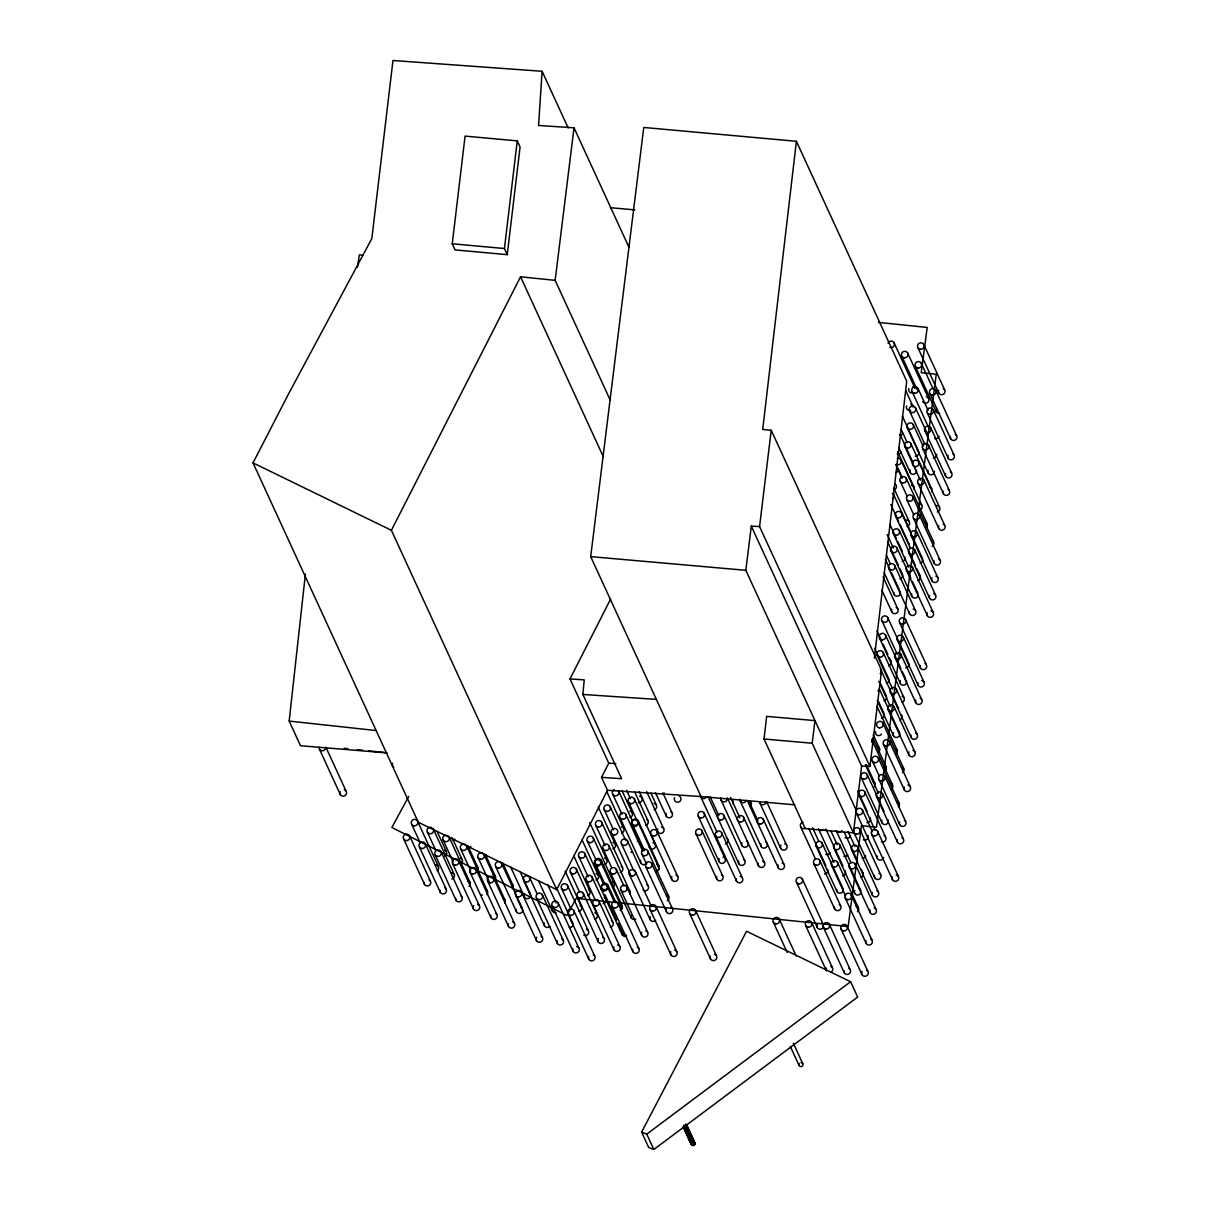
<?xml version="1.0" encoding="UTF-8"?>
<svg xmlns="http://www.w3.org/2000/svg" width="1210" height="1210" viewBox="0 0 1210 1210"><rect width="100%" height="100%" fill="white"/><g stroke="black" fill="none" stroke-linecap="round" stroke-linejoin="round"><path stroke-width="1.5" d="M686.524 1124.483L695.13 1143.193L694.253 1145.401L691.167 1144.297L684.194 1127.75M610.657 598.98L570.001 678.916L608.751 763.177L601.536 777.365L607.481 790.266L556.691 889.683L418.327 822.271L253.026 462.886L288.222 394.536L371.833 238.552L392.963 60.5L542.11 71.284L538.571 125.477L574.009 127.791L628.958 247.233M601.536 777.365L621.622 778.711L582.857 694.449L584.233 679.869L570.001 678.916M385.914 752.832L300.503 745.723L289.175 721.084L305.404 574.084M794.743 804.816L701.044 796.558L590.692 556.63L643.765 127.458L796.392 141.298L762.708 429.474L771.224 430.261L881.576 670.189L869.929 766.474L861.641 766.036L751.289 526.108L759.577 526.547L869.929 766.474M764.024 738.992L766.641 716.365L814.965 720.615L812.182 743.242L853.398 832.858L805.24 828.608L764.024 738.992L812.182 743.242M874.376 658.179L906.744 381.241L796.392 141.298M357.419 267.319L359.34 254.887L362.94 255.204M452.253 243.785L465.079 136.11L517.26 140.874L520.073 147L507.247 254.66L455.066 249.91L452.253 243.785L504.434 248.534L507.247 254.66M504.434 248.534L517.26 140.874M759.577 526.547L771.224 430.261M610.082 399.784L555.148 280.342L574.009 127.791M856.196 810.231L745.829 570.303L751.289 526.108M853.398 832.858L861.641 766.036M555.148 280.342L520.557 276.803L391.405 530.313L556.691 889.683M641.618 1132.136L746.54 931.261L850.6 981.718L857.663 997.07L653.823 1149.5L648.681 1147.488L641.618 1132.136L646.76 1134.148L653.823 1149.5M408.693 796.422L391.858 827.489L566.885 915.471L576.141 898.395L848.149 926.558L861.459 825.659L876.479 827.216L936.253 374.253L921.218 372.695L927.193 327.441L878.384 322.389M646.76 1134.148L850.6 981.718M582.857 694.449L656.349 699.395M608.751 763.177L615.875 763.646M607.481 790.266L701.044 796.558M590.692 556.63L745.829 570.303M610.354 207.681L634.827 209.89M344.23 748.309L347.951 748.688M357.268 749.655L362.864 750.23M368.445 750.82L387.079 752.741M289.175 721.084L376.204 730.553M391.405 530.313L253.026 462.886M693.269 1141.741L695.13 1143.193M923.774 344.472L944.647 389.847M917.891 347.663L938.763 393.038M935.708 390.24L956.581 435.615M921.294 363.227L932.895 388.44M929.824 393.431L950.697 438.806M915.41 366.418L936.283 411.808M907.666 352.987L928.539 398.377M933.152 409.6L954.024 454.975M917.966 388.395L928.025 410.25M901.783 356.179L917.241 389.802M927.268 412.776L948.141 458.166M894.039 342.748L914.911 388.138M930.762 427.735L951.635 473.125M912.098 391.586L929.098 428.567M915.425 407.755L927.783 434.647M924.879 430.926L945.751 476.317M905.655 390.422L912.612 405.562M928.463 445.159L949.336 490.549M909.542 410.946L925 444.569M913.202 424.559L923.245 446.414M922.58 448.35L943.452 493.74M902.327 415.998L918.556 451.3M907.318 427.75L928.191 473.125M910.722 443.329L931.594 488.704M918.662 461.812L939.535 507.187M901.087 429.278L907.273 442.724M923.865 480.007L944.738 525.382M899.938 434.148L913.066 462.734M904.838 446.52L920.311 480.128M917.982 483.198L938.854 528.573M898.682 447.428L910.283 472.641M897.639 451.572L913.868 486.874M900.936 459.966L921.808 505.356M906.124 478.177L926.996 523.552M912.703 496.508L933.576 541.898M897.941 468.209L901.798 476.619M919.267 514.855L940.14 560.23M895.823 464.837L902.01 478.283M900.24 481.353L907.213 496.493M906.819 499.7L913.777 514.825M913.384 518.046L934.256 563.421M916.968 532.279L937.841 577.654M893.812 488.099L909.27 521.722M893.6 494.527L911.372 533.186M901.526 513.01L922.398 558.4M911.085 535.455L931.957 580.845M914.669 549.688L935.542 595.078M890.802 504.449L898.531 521.253M900.089 524.611L907.818 541.43M895.657 516.201L910.343 548.145M899.227 530.434L915.471 565.736M917.014 569.093L920.099 575.824M908.786 552.879L929.658 598.269M912.37 567.112L933.243 612.502M889.985 524.626L896.171 538.072M897.714 541.43L902.357 551.518M893.358 533.625L908.816 567.248M896.928 547.858L910.843 578.108M912.4 581.481L917.8 593.233A3.343 3.237 -24.7 0 0 916.469 591.947M906.487 570.303L927.359 615.693M887.202 534.533L893.373 547.979M887.686 542.05L898.501 565.584M900.058 568.942L902.373 573.979M891.059 551.049L911.932 596.424M894.629 565.282L915.501 610.657M886.446 555.314L890.303 563.724M885.387 559.474L890.031 569.547M891.573 572.92L899.302 589.724M888.76 568.473L909.633 613.848M884.147 572.738L894.19 594.594M905.473 619.384L926.346 664.759M883.088 576.883L897.775 608.827M899.59 622.575L920.462 667.95M881.848 590.162L891.891 612.018M903.174 636.808L924.047 682.183M887.732 617.539L907.833 661.25M897.291 639.999L918.163 685.374M900.875 654.217L921.748 699.607M881.863 620.73L897.321 654.353M885.433 634.963L900.905 668.586M902.448 671.943L905.534 678.674M894.992 657.408L915.864 702.798M876.963 630.833L881.606 640.922M883.149 644.28L887.792 654.368M889.335 657.726L890.878 661.083M879.564 638.154L900.437 683.544M883.134 652.387L904.021 697.777M896.277 689.065L917.15 734.455M874.664 648.258L888.579 678.508M877.265 655.578L892.723 689.201M880.835 669.811L892.435 695.024M893.978 698.382L898.622 708.47M890.394 692.256L911.266 737.646M893.978 706.489L914.851 751.879M880.865 684.164L886.28 695.932A3.343 3.237 -24.7 0 0 884.949 694.631M878.823 681.411L890.424 706.61M879.322 688.913L890.136 712.448M891.679 715.806L899.423 732.61M888.095 709.68L908.967 755.055M878.566 701.588L883.981 713.356M877.295 700.514L893.54 735.801M877.023 706.337L897.124 750.034M882.816 722.99L903.688 768.38M889.38 741.337L910.253 786.712M883.497 744.528L904.369 789.903M873.197 734.757L879.383 748.203M872.803 737.964L885.947 766.535M871.654 739.491L892.526 784.882M878.218 757.838L899.091 803.213M884.782 776.17L905.655 821.56M872.334 761.029L879.292 776.154M878.899 779.361L899.771 824.751M882.483 793.594L903.356 838.984M866.284 764.554L874.785 783.036M865.301 764.735L878.445 793.321M867.056 774.339L884.056 811.32M876.6 796.785L897.472 842.175M542.11 71.284L568.155 127.912M861.172 777.531L882.045 822.906M864.757 791.764L885.629 837.139M877.537 831.104L898.41 876.494M857.814 790.992L867.101 811.169M858.873 794.955L875.102 830.257M862.352 809.913L872.41 831.754M871.654 834.295L892.526 879.67M856.468 813.105L877.356 858.48M859.796 829.273L880.683 874.648M853.927 832.465L874.8 877.84M857.497 846.682L878.384 892.072M848.013 831.436L854.971 846.561M844.383 832.48L857.527 861.051M861.399 869.446L862.942 872.818M851.628 849.874L872.501 895.264M855.198 864.106L876.085 909.497M850.872 862.564L836.186 830.62A3.343 3.237 -24.7 0 0 842.039 830.529M839.77 844.852L860.643 890.242M849.329 867.298L870.202 912.688M831.058 831.285L837.244 844.731M825.885 828.956L834.386 847.439M835.928 850.811L842.886 865.936M833.887 848.044L854.759 893.419M837.471 862.276L858.344 907.651M851.144 894.84L872.017 940.231M818.459 828.789L833.917 862.397M822.044 843.022L832.087 864.863M833.629 868.235L842.916 888.397M831.588 865.468L845.503 895.718M845.276 898.032L866.148 943.407M812.56 827.761L818.747 841.207M808.93 828.805L825.931 865.785M816.16 846.213L837.033 891.588M819.745 860.431L840.617 905.821M847.03 926.058L867.903 971.433M800.717 826.944L815.419 858.888M813.861 863.622L834.734 909.012M841.147 929.25L862.019 974.625M829.304 924.213L850.176 969.603M802.306 878.989L823.193 924.379M766.58 801.595L786.682 845.291M823.42 927.404L844.293 972.795M520.557 276.803L603.321 456.76M759.925 803.107L780.813 848.482M796.437 882.181L817.31 927.571M811.562 922.383L832.435 967.758M763.253 819.276L784.125 864.651M748.688 800.687L757.959 820.864M805.678 925.574L826.566 970.949A3.343 3.237 -24.7 0 1 826.43 968.151M747.659 801.232L778.257 867.842M740.233 801.065L761.105 846.44M743.56 817.234L764.433 862.609M730.538 797.451L739.809 817.612M727.785 798.721L758.549 865.8M779.21 919.025L796.21 956.006M721.13 800.218L742.002 845.609M773.326 922.217L787.241 952.482M723.852 815.192L744.725 860.567M710.225 796.951L718.74 815.434M708.258 797.148L738.841 863.759M721.553 832.616L742.426 877.991M700.832 796.982L717.061 832.283M715.67 835.808L736.542 881.183M704.144 813.15L725.032 858.525M698.276 816.342L719.148 861.717M701.845 830.574L722.733 875.949M793.321 1043.126L802.699 1063.529M695.977 833.766L716.849 879.141M790.311 1046.468L798.933 1065.178M662.853 792.807L672.125 812.969M655.427 792.626L666.256 816.16M650.965 793.291L656.38 805.058M646.669 791.627L663.67 828.593M695.568 910.374L716.441 955.749M639.243 791.446L657.786 831.784M656.909 831.179L677.781 876.554M634.781 792.111L647.925 820.683M689.685 913.565L710.557 958.94M651.025 834.371L671.898 879.746M634.342 798.842L655.215 844.232M626.568 790.251L630.44 798.66M638.124 820.622L658.996 866.012M637.655 821.499L658.527 866.874M628.459 802.033L636.959 820.516M622.121 790.916L632.164 812.757M647.789 850.887L668.661 896.262M618.582 790.932L632.497 821.182M651.585 863.38L672.457 908.77M632.24 823.813L644.612 850.706M631.771 824.691L643.372 849.904M625.872 814.466L642.888 851.447M641.905 854.078L646.548 864.167M614.362 789.54A3.343 3.237 -24.7 0 0 612.653 794.032L621.985 814.285M645.701 866.572L666.574 911.962M619.989 817.658L640.861 863.048M606.694 791.416L623.71 828.396M627.309 840.602L648.197 885.977M610.127 806.556L625.585 840.163M655.911 906.26L676.783 951.65M635.22 871.23L651.449 906.532M621.441 843.793L633.798 870.686M604.244 809.747L613.515 829.909M650.042 909.451L670.915 954.841M611.534 833.282L630.864 875.314M598.239 807.04L615.24 844.02M629.336 874.422L650.209 919.812M601.657 822.18L622.53 867.555M608.948 845.729L629.835 891.104M626.765 886.854L647.637 932.245M616.253 869.264L623.982 886.083M595.789 825.371L605.061 845.533M603.079 848.921L611.579 867.404M620.881 890.046L641.754 935.436M589.769 822.664L606.785 859.644M610.369 872.455L631.242 917.846M593.202 837.804L614.075 883.194M601.143 860.144L622.016 905.534M600.493 861.354L621.365 906.729M617.947 903.144L638.819 948.519M607.783 884.888L615.512 901.707M587.319 840.995L595.819 859.478M607.133 886.098L614.09 901.223M596.046 865.014L604.546 883.497M594.609 864.545L603.896 884.707M582.086 839.967L598.33 875.269M612.063 906.335L632.936 951.71M605 894.81L616.586 920.023M618.144 923.381L622.772 933.47M584.748 853.428L622.121 934.68M592.038 876.978L612.91 922.353M578.864 856.62L588.136 876.796M598.965 901.178L619.838 946.553M586.154 880.169L595.426 900.331M573.631 855.606L589.86 890.893M593.097 904.369L613.969 949.744M576.278 869.052L597.15 914.442M583.22 893.252L604.092 938.642M570.394 872.244L579.681 892.42M686.63 1125.149L694.449 1142.164M685.662 1124.014L695.054 1144.433M684.86 1124.997L694.253 1145.401M683.635 1125.33L693.027 1145.749M577.336 896.444L598.209 941.834M683.242 1126.616L691.848 1145.325M683.347 1127.281L691.167 1144.297M565.161 871.23L581.405 906.517M567.46 885.342L588.347 930.717M573.812 910.616L594.685 956.006M561.591 888.533L570.863 908.695M556.358 887.505L572.587 922.807M567.944 913.807L588.816 959.197M558.067 902.705L578.94 948.08M547.555 884.389L556.055 902.887M552.183 905.897L573.056 951.272M538.586 880.865L552.501 911.115M542.307 894.78L563.194 940.17M529.511 877.295L537.24 894.114M536.438 897.971L557.311 943.361M520.315 872.002L530.373 893.842M523.627 880.487L544.5 925.877M510.575 866.784L524.49 897.034M521.525 892.057L542.398 937.447M502.815 863.199L512.874 885.054M501.5 863.229L516.201 895.158M517.744 898.516L522.387 908.604M515.642 895.249L536.514 940.639M495.631 866.421L516.504 911.796M485.316 854.396L495.359 876.252M484 854.426L504.873 899.816M493.559 877.9L514.432 923.291M478.116 857.618L489.717 882.831M487.675 881.092L508.548 926.482M467.816 845.609L477.859 867.449M466.5 845.624L487.373 891.014M476.014 869.188L496.886 914.563M460.617 848.815L470.675 870.671M470.13 872.38L491.003 917.755M452.056 837.683L462.114 859.539M469.873 882.211L449.001 836.836A3.343 3.237 -24.7 0 1 447.125 841.495A3.343 3.237 -24.7 0 1 442.784 839.059A3.343 3.237 -24.7 0 1 446.021 835.172M458.514 860.386L479.387 905.776M443.117 840.027L453.175 861.868M452.631 863.577L473.503 908.967M437.082 831.452L446.354 851.613M433.24 828.91L454.113 874.301M441.015 851.583L461.887 896.973M427.372 832.102L435.872 850.6M435.131 854.774L456.004 900.164M417.495 821L438.368 866.375M425.255 843.672L446.127 889.047M411.612 824.191L420.112 842.674M419.371 846.864L440.243 892.239M409.509 835.747L430.382 881.137M403.626 838.938L424.498 884.328M326.08 747.629L346.181 791.34M319.425 749.141L340.312 794.531M393.795 767.185A3.343 3.237 -24.7 0 1 392.615 763.268M344.23 789.797A3.343 3.237 -24.7 0 1 346.393 793.926A3.343 3.237 -24.7 0 1 342.052 795.998A3.343 3.237 -24.7 0 1 340.176 791.733M325.687 747.114A3.343 3.237 -24.7 0 1 322.404 750.805A3.343 3.237 -24.7 0 1 319.062 747.326M429.051 879.836A3.343 3.237 -24.7 0 1 430.548 883.829A3.343 3.237 -24.7 0 1 426.676 885.917A3.343 3.237 -24.7 0 1 424.12 882.514M436.069 864.757A3.343 3.237 -24.7 0 1 437.249 870.655M444.72 850.191A3.343 3.237 -24.7 0 1 444.705 856.196M454.733 839.165A3.343 3.237 -24.7 0 1 453.281 840.345M444.796 887.762A3.343 3.237 -24.7 0 1 446.248 891.846A3.343 3.237 -24.7 0 1 442.21 893.782A3.343 3.237 -24.7 0 1 439.926 890.091M451.829 872.682A3.343 3.237 -24.7 0 1 451.874 879.065M432.711 828.2A3.343 3.237 -24.7 0 1 431.637 833.463A3.343 3.237 -24.7 0 1 426.979 830.771A3.343 3.237 -24.7 0 1 431.289 827.368M460.465 858.102A3.343 3.237 -24.7 0 1 460.465 864.106M470.811 846.486A3.343 3.237 -24.7 0 1 467.786 848.543M460.556 895.672A3.343 3.237 -24.7 0 1 462.054 899.665A3.343 3.237 -24.7 0 1 458.182 901.753A3.343 3.237 -24.7 0 1 455.625 898.349M467.574 880.593A3.343 3.237 -24.7 0 1 468.996 886.31M447.67 835.535A3.343 3.237 -24.7 0 1 448.214 835.898M476.226 866.027A3.343 3.237 -24.7 0 1 477.451 871.109M486.238 855.001A3.343 3.237 -24.7 0 1 485.815 855.5M477.421 904.233A3.343 3.237 -24.7 0 1 479.508 908.559A3.343 3.237 -24.7 0 1 474.834 910.253A3.343 3.237 -24.7 0 1 473.715 905.579M485.739 889.577A3.343 3.237 -24.7 0 1 486.964 894.659M482.276 895.143A3.343 3.237 -24.7 0 1 481.822 894.689M466.168 845.14A3.343 3.237 -24.7 0 1 464.474 850.343A3.343 3.237 -24.7 0 1 460.254 846.94A3.343 3.237 -24.7 0 1 465.169 844.338M493.075 874.633A3.343 3.237 -24.7 0 1 494.497 880.351M495.555 913.278A3.343 3.237 -24.7 0 1 496.962 917.467A3.343 3.237 -24.7 0 1 492.757 919.237A3.343 3.237 -24.7 0 1 490.761 915.274M502.921 898.274A3.343 3.237 -24.7 0 1 504.676 903.204M511.225 883.618A3.343 3.237 -24.7 0 1 512.465 888.7M512.465 921.748A3.343 3.237 -24.7 0 1 514.643 925.877A3.343 3.237 -24.7 0 1 510.302 927.949A3.343 3.237 -24.7 0 1 508.427 923.684M522.69 909.451A3.343 3.237 -24.7 0 1 519.287 913.459A3.343 3.237 -24.7 0 1 516.262 909.315M521.041 907.318A3.343 3.237 -24.7 0 1 522.055 908.12M529.042 892.557A3.343 3.237 -24.7 0 1 530.343 896.958A3.343 3.237 -24.7 0 1 525.821 898.334A3.343 3.237 -24.7 0 1 524.52 893.933M541.067 936.147A3.343 3.237 -24.7 0 1 542.307 940.639A3.343 3.237 -24.7 0 1 537.648 941.819A3.343 3.237 -24.7 0 1 536.726 937.251M549.975 926.331A3.343 3.237 -24.7 0 1 544.379 923.079M556.131 912.688A3.343 3.237 -24.7 0 1 552.365 908.317M561.848 938.869A3.343 3.237 -24.7 0 1 563.21 943.165A3.343 3.237 -24.7 0 1 558.839 944.753A3.343 3.237 -24.7 0 1 557.19 940.563M571.256 921.506A3.343 3.237 -24.7 0 1 569.35 927.647M580.074 905.231A3.343 3.237 -24.7 0 1 578.834 911.357M588.529 889.607A3.343 3.237 -24.7 0 1 587.606 895.657M596.031 873.65A3.343 3.237 -24.7 0 1 596.076 880.033M604.486 858.026A3.343 3.237 -24.7 0 1 604.531 864.409M612.941 842.402A3.343 3.237 -24.7 0 1 612.986 848.785M621.411 826.778A3.343 3.237 -24.7 0 1 621.456 833.161M629.865 811.139A3.343 3.237 -24.7 0 1 629.911 817.536M639.545 796.135A3.343 3.237 -24.7 0 1 642.162 799.901A3.343 3.237 -24.7 0 1 638.26 802.563M664.426 793.079A3.343 3.237 -24.7 0 1 662.596 794.199M679.264 796.044A3.343 3.237 -24.7 0 1 680.625 800.354A3.343 3.237 -24.7 0 1 676.254 801.928A3.343 3.237 -24.7 0 1 674.59 797.738M670.794 811.683A3.343 3.237 -24.7 0 1 672.155 815.979A3.343 3.237 -24.7 0 1 667.784 817.552A3.343 3.237 -24.7 0 1 666.135 813.362M654.081 803.44A3.343 3.237 -24.7 0 1 654.126 809.823M646.594 819.382A3.343 3.237 -24.7 0 1 645.671 825.447M661.371 826.974A3.343 3.237 -24.7 0 1 663.942 830.967A3.343 3.237 -24.7 0 1 659.647 833.297A3.343 3.237 -24.7 0 1 657.665 828.986M652.916 842.614A3.343 3.237 -24.7 0 1 655.336 847.015A3.343 3.237 -24.7 0 1 650.375 848.543M649.483 847.666A3.343 3.237 -24.7 0 1 649.195 847.151M639.424 839.407A3.343 3.237 -24.7 0 1 637.201 841.071M618.431 790.674A3.343 3.237 -24.7 0 1 617.297 795.318A3.343 3.237 -24.7 0 1 612.653 794.032M631 851.931A3.343 3.237 -24.7 0 1 631.227 852.475M646.715 862.957A3.343 3.237 -24.7 0 1 642.359 864.409A3.343 3.237 -24.7 0 1 640.74 860.25M657.756 865.952A3.343 3.237 -24.7 0 1 656.274 871.654M621.199 866.269A3.343 3.237 -24.7 0 1 620.291 872.334M646.851 884.676A3.343 3.237 -24.7 0 1 647.985 889.365A3.343 3.237 -24.7 0 1 643.085 890.106M627.536 889.486A3.343 3.237 -24.7 0 1 629.805 894.205M612.744 881.893A3.343 3.237 -24.7 0 1 612.956 887.474M604.289 897.517A3.343 3.237 -24.7 0 1 603.034 903.643M620.064 903.976A3.343 3.237 -24.7 0 1 620.08 910.207M635.734 919.086A3.343 3.237 -24.7 0 1 631 915.365M655.684 920.266A3.343 3.237 -24.7 0 1 650.239 916.711M645.671 930.702A3.343 3.237 -24.7 0 1 647.804 934.937A3.343 3.237 -24.7 0 1 643.296 936.827A3.343 3.237 -24.7 0 1 641.784 932.335M637.186 947.082A3.343 3.237 -24.7 0 1 638.986 951.211A3.343 3.237 -24.7 0 1 634.796 953.223A3.343 3.237 -24.7 0 1 632.694 949.23M626.084 935.103A3.343 3.237 -24.7 0 1 622.409 932.305M617.554 944.934A3.343 3.237 -24.7 0 1 620.125 948.927A3.343 3.237 -24.7 0 1 615.814 951.257A3.343 3.237 -24.7 0 1 613.848 946.946M602.761 937.342A3.343 3.237 -24.7 0 1 604.017 941.834A3.343 3.237 -24.7 0 1 599.343 943.014A3.343 3.237 -24.7 0 1 598.421 938.446M593.354 954.705A3.343 3.237 -24.7 0 1 594.715 959.001A3.343 3.237 -24.7 0 1 590.344 960.589A3.343 3.237 -24.7 0 1 588.695 956.399M611.579 921.067A3.343 3.237 -24.7 0 1 610.339 927.193M620.594 905.791A3.343 3.237 -24.7 0 1 620.73 910.616M594.851 912.824A3.343 3.237 -24.7 0 1 594.579 919.267M586.381 929.174A3.343 3.237 -24.7 0 1 588.468 933.515A3.343 3.237 -24.7 0 1 583.795 935.209M576.641 946.462A3.343 3.237 -24.7 0 1 579.212 950.455A3.343 3.237 -24.7 0 1 574.916 952.784A3.343 3.237 -24.7 0 1 572.935 948.474M674.499 950.031A3.343 3.237 -24.7 0 1 677.025 954.13A3.343 3.237 -24.7 0 1 672.548 956.278A3.343 3.237 -24.7 0 1 670.93 951.741M910.646 404.019A3.343 3.237 -24.7 0 1 913.005 407.044M910.676 410.235A3.343 3.237 -24.7 0 1 906.608 405.955M913.263 392.705A3.343 3.237 -24.7 0 1 908.907 388.531M912.945 386.595A3.343 3.237 -24.7 0 1 914.76 387.881M888.034 343.141A3.343 3.237 -24.7 0 1 892.405 341.311A3.343 3.237 -24.7 0 1 894.16 345.546A3.343 3.237 -24.7 0 1 889.804 347.376M926.24 396.759A3.343 3.237 -24.7 0 1 928.267 401.856A3.343 3.237 -24.7 0 1 922.655 401.569M903.174 433.498A3.343 3.237 -24.7 0 1 899.801 434.919M901.072 451.95A3.343 3.237 -24.7 0 1 897.245 454.279M917.225 450.014A3.343 3.237 -24.7 0 1 915.32 456.155M939.081 436.265A3.343 3.237 -24.7 0 1 934.604 438.413M936.661 454.295A3.343 3.237 -24.7 0 1 933.379 458M934.468 471.431A3.343 3.237 -24.7 0 1 930.49 474.743A3.343 3.237 -24.7 0 1 928.07 470.342M916.394 469.994A3.343 3.237 -24.7 0 1 913.066 474.305A3.343 3.237 -24.7 0 1 910.162 469.843M898.667 470.085A3.343 3.237 -24.7 0 1 895.854 472.445M894.81 483.743A3.343 3.237 -24.7 0 1 893.555 489.868M911.569 485.255A3.343 3.237 -24.7 0 1 914.11 489.354M929.961 487.267A3.343 3.237 -24.7 0 1 931.579 491.805M948.005 489.248A3.343 3.237 -24.7 0 1 949.411 493.438A3.343 3.237 -24.7 0 1 945.191 495.208A3.343 3.237 -24.7 0 1 943.21 491.26M939.595 413.442A3.343 3.237 -24.7 0 1 935.965 409.661M943.316 388.561A3.343 3.237 -24.7 0 1 944.677 392.857A3.343 3.237 -24.7 0 1 940.291 394.43A3.343 3.237 -24.7 0 1 938.642 390.24M950.304 471.824A3.343 3.237 -24.7 0 1 951.65 476.12A3.343 3.237 -24.7 0 1 947.279 477.708A3.343 3.237 -24.7 0 1 945.63 473.518M952.693 453.674A3.343 3.237 -24.7 0 1 954.055 457.985A3.343 3.237 -24.7 0 1 949.684 459.558A3.343 3.237 -24.7 0 1 948.02 455.368M955.25 434.33A3.343 3.237 -24.7 0 1 956.656 438.519A3.343 3.237 -24.7 0 1 952.452 440.289A3.343 3.237 -24.7 0 1 950.455 436.326M938.204 505.901A3.343 3.237 -24.7 0 1 937.281 511.951M936.555 505.523A3.343 3.237 -24.7 0 1 937.236 505.568M920.16 503.92A3.343 3.237 -24.7 0 1 920.144 509.924M897.306 458.393A3.343 3.237 -24.7 0 1 901.253 462.129A3.343 3.237 -24.7 0 1 896.096 464.292M907.939 520.421A3.343 3.237 -24.7 0 1 907.016 526.486M906.29 520.058A3.343 3.237 -24.7 0 1 906.971 520.103M925.045 522.009A3.343 3.237 -24.7 0 1 926.376 527.439M943.089 523.96A3.343 3.237 -24.7 0 1 944.859 528.18A3.343 3.237 -24.7 0 1 940.488 530.01A3.343 3.237 -24.7 0 1 938.733 525.775M909.36 544.046A3.343 3.237 -24.7 0 1 908.347 542.564M892.269 493.241A3.343 3.237 -24.7 0 1 892.466 498.822M932.245 540.598A3.343 3.237 -24.7 0 1 932.184 546.33M938.491 558.793A3.343 3.237 -24.7 0 1 940.306 562.922A3.343 3.237 -24.7 0 1 936.116 564.934A3.343 3.237 -24.7 0 1 934.014 560.941M922.247 558.143A3.343 3.237 -24.7 0 1 920.16 563.164M904.914 557.099A3.343 3.237 -24.7 0 1 902.1 561.38M902.509 574.251A3.343 3.237 -24.7 0 1 899.801 578.803M918.768 574.523A3.343 3.237 -24.7 0 1 917.861 580.588M935.875 576.111A3.343 3.237 -24.7 0 1 938.007 580.346A3.343 3.237 -24.7 0 1 933.5 582.237A3.343 3.237 -24.7 0 1 931.987 577.745M933.576 593.535A3.343 3.237 -24.7 0 1 935.738 597.664A3.343 3.237 -24.7 0 1 931.397 599.736A3.343 3.237 -24.7 0 1 929.537 595.471M918.193 594.73A3.343 3.237 -24.7 0 1 914.382 598.073A3.343 3.237 -24.7 0 1 911.69 593.959M899.922 591.161A3.343 3.237 -24.7 0 1 897.775 596.182A3.343 3.237 -24.7 0 1 893.872 592.446M896.141 607.39A3.343 3.237 -24.7 0 1 897.896 611.625A3.343 3.237 -24.7 0 1 893.54 613.455A3.343 3.237 -24.7 0 1 891.77 609.22M913.217 609.038A3.343 3.237 -24.7 0 1 915.834 612.805A3.343 3.237 -24.7 0 1 911.932 615.466A3.343 3.237 -24.7 0 1 909.3 611.7M930.944 610.884A3.343 3.237 -24.7 0 1 933.515 614.861A3.343 3.237 -24.7 0 1 929.22 617.206A3.343 3.237 -24.7 0 1 927.238 612.895M925.015 663.473A3.343 3.237 -24.7 0 1 926.421 667.663A3.343 3.237 -24.7 0 1 922.217 669.433A3.343 3.237 -24.7 0 1 920.22 665.47M908.286 662.43A3.343 3.237 -24.7 0 1 905.7 667.784M890.726 660.841A3.343 3.237 -24.7 0 1 888.624 665.863M888.427 678.265A3.343 3.237 -24.7 0 1 886.325 683.287M906.441 680.61A3.343 3.237 -24.7 0 1 903.371 685.208A3.343 3.237 -24.7 0 1 900.316 680.746M904.974 679.052A3.343 3.237 -24.7 0 1 905.534 679.415M921.748 680.564A3.343 3.237 -24.7 0 1 924.349 684.452A3.343 3.237 -24.7 0 1 920.235 686.947A3.343 3.237 -24.7 0 1 917.921 682.894M920.114 698.17A3.343 3.237 -24.7 0 1 921.869 702.405A3.343 3.237 -24.7 0 1 917.513 704.235A3.343 3.237 -24.7 0 1 915.743 700M902.055 696.234A3.343 3.237 -24.7 0 1 902.07 702.45M886.673 697.414A3.343 3.237 -24.7 0 1 884.026 700.696M901.571 714.944A3.343 3.237 -24.7 0 1 902.025 716.033M902.085 717.016A3.343 3.237 -24.7 0 1 899.771 719.874M880.305 669.085A3.343 3.237 -24.7 0 1 880.215 673.698M884.344 714.52A3.343 3.237 -24.7 0 1 881.409 718.18M881.485 734.167A3.343 3.237 -24.7 0 1 875.556 731.49M899.272 732.368A3.343 3.237 -24.7 0 1 898.728 736.557A3.343 3.237 -24.7 0 1 894.417 736.814A3.343 3.237 -24.7 0 1 893.57 732.7M878.52 690.335A3.343 3.237 -24.7 0 1 877.916 691.122M915.516 733.018A3.343 3.237 -24.7 0 1 917.316 737.147A3.343 3.237 -24.7 0 1 913.126 739.159A3.343 3.237 -24.7 0 1 911.024 735.166M912.884 750.336A3.343 3.237 -24.7 0 1 915.017 754.571A3.343 3.237 -24.7 0 1 910.51 756.462A3.343 3.237 -24.7 0 1 908.997 751.955M895.793 748.733A3.343 3.237 -24.7 0 1 895.99 754.314M877.749 746.767A3.343 3.237 -24.7 0 1 878.747 752.091M902.04 766.943A3.343 3.237 -24.7 0 1 902.554 772.661M883.996 764.992A3.343 3.237 -24.7 0 1 885.085 770.634M873.151 781.615A3.343 3.237 -24.7 0 1 874.149 786.939M890.227 783.263A3.343 3.237 -24.7 0 1 891.135 789.313M871.881 740.036A3.343 3.237 -24.7 0 1 871.775 742.29M907.954 785.093A3.343 3.237 -24.7 0 1 910.525 789.086A3.343 3.237 -24.7 0 1 906.229 791.416A3.343 3.237 -24.7 0 1 904.248 787.105M897.124 801.67A3.343 3.237 -24.7 0 1 898.455 807.115M870.035 817.642A3.343 3.237 -24.7 0 1 866.95 822.74M887.928 819.73A3.343 3.237 -24.7 0 1 885.13 824.57A3.343 3.237 -24.7 0 1 881.924 820.123M904.324 820.259A3.343 3.237 -24.7 0 1 905.685 824.554A3.343 3.237 -24.7 0 1 901.314 826.143A3.343 3.237 -24.7 0 1 899.65 821.953M902.025 837.683A3.343 3.237 -24.7 0 1 903.431 841.888A3.343 3.237 -24.7 0 1 899.227 843.642A3.343 3.237 -24.7 0 1 897.23 839.695M883.981 835.717A3.343 3.237 -24.7 0 1 885.75 839.937A3.343 3.237 -24.7 0 1 881.379 841.767M868.024 835.566A3.343 3.237 -24.7 0 1 868.205 836.155M868.22 837.456A3.343 3.237 -24.7 0 1 863.35 839.8M850.479 835.626A3.343 3.237 -24.7 0 1 845.064 837.592M830.151 852.581A3.343 3.237 -24.7 0 1 825.795 854.411M847.741 854.729A3.343 3.237 -24.7 0 1 843.854 856.347M865.74 855.939A3.343 3.237 -24.7 0 1 862.246 858.298M883.557 857.436A3.343 3.237 -24.7 0 1 879.473 860.068A3.343 3.237 -24.7 0 1 877.114 855.999M896.111 874.875A3.343 3.237 -24.7 0 1 898.682 878.853A3.343 3.237 -24.7 0 1 894.387 881.183A3.343 3.237 -24.7 0 1 892.405 876.887M879.035 873.212A3.343 3.237 -24.7 0 1 880.835 877.341A3.343 3.237 -24.7 0 1 876.645 879.352A3.343 3.237 -24.7 0 1 874.558 875.359M862.791 872.561A3.343 3.237 -24.7 0 1 861.006 877.492M845.064 870.731A3.343 3.237 -24.7 0 1 842.644 875.798M823.707 829.485A3.343 3.237 -24.7 0 1 819.004 829.5M827.61 869.4A3.343 3.237 -24.7 0 1 824.57 873.998M805.225 828.2A3.343 3.237 -24.7 0 1 800.536 826.536A3.343 3.237 -24.7 0 1 802.971 822.18M843.037 888.654A3.343 3.237 -24.7 0 1 840.315 893.222A3.343 3.237 -24.7 0 1 836.7 889.441M859.312 888.942A3.343 3.237 -24.7 0 1 860.885 890.787M860.976 892.39A3.343 3.237 -24.7 0 1 856.559 894.916A3.343 3.237 -24.7 0 1 854.789 890.318M876.736 890.636A3.343 3.237 -24.7 0 1 878.505 894.871A3.343 3.237 -24.7 0 1 874.134 896.701A3.343 3.237 -24.7 0 1 872.38 892.466M874.119 907.954A3.343 3.237 -24.7 0 1 876.282 912.083A3.343 3.237 -24.7 0 1 871.941 914.155A3.343 3.237 -24.7 0 1 870.081 909.89M856.045 906.033A3.343 3.237 -24.7 0 1 857.466 911.765M839.286 904.52A3.343 3.237 -24.7 0 1 840.738 908.619A3.343 3.237 -24.7 0 1 836.7 910.555A3.343 3.237 -24.7 0 1 834.401 906.865M821.862 923.079A3.343 3.237 -24.7 0 1 823.42 924.924M823.556 926.194A3.343 3.237 -24.7 0 1 819.276 929.114A3.343 3.237 -24.7 0 1 817.34 924.455M830.801 966.336A3.343 3.237 -24.7 0 1 830.786 972.341M848.845 968.303A3.343 3.237 -24.7 0 1 850.297 972.401A3.343 3.237 -24.7 0 1 846.259 974.337A3.343 3.237 -24.7 0 1 843.96 970.647M866.572 970.148A3.343 3.237 -24.7 0 1 867.872 974.534A3.343 3.237 -24.7 0 1 863.35 975.925A3.343 3.237 -24.7 0 1 862.049 971.524M870.686 938.93A3.343 3.237 -24.7 0 1 872.047 943.225A3.343 3.237 -24.7 0 1 867.676 944.813A3.343 3.237 -24.7 0 1 866.027 940.624M714.475 954.206A3.343 3.237 -24.7 0 1 716.653 958.335A3.343 3.237 -24.7 0 1 712.312 960.422A3.343 3.237 -24.7 0 1 710.436 956.142M626.629 935.92A3.343 3.237 -24.7 0 1 622 931.881M656.697 864.394A3.343 3.237 -24.7 0 1 656.425 870.837M675.815 875.011A3.343 3.237 -24.7 0 1 677.948 879.247A3.343 3.237 -24.7 0 1 673.441 881.137A3.343 3.237 -24.7 0 1 671.928 876.645M666.362 894.644A3.343 3.237 -24.7 0 1 667.285 900.709M670.824 907.334A3.343 3.237 -24.7 0 1 672.578 911.569A3.343 3.237 -24.7 0 1 668.222 913.384A3.343 3.237 -24.7 0 1 666.453 909.164M721.387 874.664A3.343 3.237 -24.7 0 1 722.748 878.959A3.343 3.237 -24.7 0 1 718.377 880.532A3.343 3.237 -24.7 0 1 716.728 876.342M740.127 876.373A3.343 3.237 -24.7 0 1 742.728 880.26A3.343 3.237 -24.7 0 1 738.614 882.755A3.343 3.237 -24.7 0 1 736.3 878.702M782.174 863.108A3.343 3.237 -24.7 0 1 784.337 867.237A3.343 3.237 -24.7 0 1 779.996 869.324A3.343 3.237 -24.7 0 1 778.136 865.044M784.73 843.748A3.343 3.237 -24.7 0 1 786.818 848.089A3.343 3.237 -24.7 0 1 782.144 849.783A3.343 3.237 -24.7 0 1 781.01 845.094M766.187 801.731A3.343 3.237 -24.7 0 1 762.739 804.771A3.343 3.237 -24.7 0 1 759.547 801.625M765.658 841.963A3.343 3.237 -24.7 0 1 767.064 846.153A3.343 3.237 -24.7 0 1 762.845 847.923A3.343 3.237 -24.7 0 1 760.863 843.96M746.358 800.354A3.343 3.237 -24.7 0 1 739.855 799.25M762.784 861.172A3.343 3.237 -24.7 0 1 764.599 865.301A3.343 3.237 -24.7 0 1 760.409 867.313A3.343 3.237 -24.7 0 1 758.307 863.32M743.394 859.281A3.343 3.237 -24.7 0 1 744.755 863.577A3.343 3.237 -24.7 0 1 740.384 865.15A3.343 3.237 -24.7 0 1 738.72 860.96M723.066 856.982A3.343 3.237 -24.7 0 1 725.198 861.217A3.343 3.237 -24.7 0 1 720.676 863.108A3.343 3.237 -24.7 0 1 719.179 858.616M726.242 837.88A3.343 3.237 -24.7 0 1 725.334 843.945M706.685 796.891A3.343 3.237 -24.7 0 1 700.439 795.499M746.555 841.116A3.343 3.237 -24.7 0 1 747.916 845.412A3.343 3.237 -24.7 0 1 743.545 847A3.343 3.237 -24.7 0 1 741.881 842.81M727.331 797.874A3.343 3.237 -24.7 0 1 724.094 801.882A3.343 3.237 -24.7 0 1 720.812 798.071M731.354 799.16A3.343 3.237 -24.7 0 1 732.655 803.561M749.686 801.065A3.343 3.237 -24.7 0 1 750.155 806.465M801.005 1062.577A2.072 2.012 -24.7 0 1 802.926 1065.012A2.072 2.012 -24.7 0 1 800.067 1066.464A2.072 2.012 -24.7 0 1 799.235 1063.469M406.152 840.587A3.343 3.237 -24.7 0 0 409.63 836.019A3.343 3.237 -24.7 0 0 403.913 835.444A3.343 3.237 -24.7 0 0 406.152 840.587M414.138 825.84A3.343 3.237 -24.7 0 0 417.616 821.257A3.343 3.237 -24.7 0 0 411.899 820.683A3.343 3.237 -24.7 0 0 414.138 825.84M421.897 848.512A3.343 3.237 -24.7 0 0 425.391 843.93A3.343 3.237 -24.7 0 0 419.673 843.355A3.343 3.237 -24.7 0 0 421.897 848.512M437.642 856.423A3.343 3.237 -24.7 0 0 441.136 851.855A3.343 3.237 -24.7 0 0 435.418 851.28A3.343 3.237 -24.7 0 0 437.642 856.423M455.157 865.226A3.343 3.237 -24.7 0 0 458.635 860.643A3.343 3.237 -24.7 0 0 452.918 860.068A3.343 3.237 -24.7 0 0 455.157 865.226M472.656 874.028A3.343 3.237 -24.7 0 0 476.135 869.446A3.343 3.237 -24.7 0 0 470.418 868.871A3.343 3.237 -24.7 0 0 472.656 874.028M480.642 859.266A3.343 3.237 -24.7 0 0 484.136 854.683A3.343 3.237 -24.7 0 0 478.419 854.109A3.343 3.237 -24.7 0 0 480.642 859.266M490.201 882.74A3.343 3.237 -24.7 0 0 493.695 878.158A3.343 3.237 -24.7 0 0 487.978 877.583A3.343 3.237 -24.7 0 0 490.201 882.74M498.142 868.069A3.343 3.237 -24.7 0 0 501.636 863.486A3.343 3.237 -24.7 0 0 495.918 862.911A3.343 3.237 -24.7 0 0 498.142 868.069M518.167 896.897A3.343 3.237 -24.7 0 0 521.646 892.33A3.343 3.237 -24.7 0 0 515.929 891.74A3.343 3.237 -24.7 0 0 518.167 896.897M526.153 882.135A3.343 3.237 -24.7 0 0 529.632 877.568A3.343 3.237 -24.7 0 0 523.915 876.993A3.343 3.237 -24.7 0 0 526.153 882.135M538.949 899.62A3.343 3.237 -24.7 0 0 542.443 895.037A3.343 3.237 -24.7 0 0 536.726 894.462A3.343 3.237 -24.7 0 0 538.949 899.62M630.97 803.682A3.343 3.237 -24.7 0 0 634.463 799.099A3.343 3.237 -24.7 0 0 628.746 798.524A3.343 3.237 -24.7 0 0 630.97 803.682M606.77 811.396A3.343 3.237 -24.7 0 0 610.248 806.813A3.343 3.237 -24.7 0 0 604.531 806.238A3.343 3.237 -24.7 0 0 606.77 811.396M622.515 819.306A3.343 3.237 -24.7 0 0 626.009 814.738A3.343 3.237 -24.7 0 0 620.291 814.148A3.343 3.237 -24.7 0 0 622.515 819.306M634.297 826.339A3.343 3.237 -24.7 0 0 637.791 821.756A3.343 3.237 -24.7 0 0 632.074 821.182A3.343 3.237 -24.7 0 0 634.297 826.339M614.06 834.93A3.343 3.237 -24.7 0 0 617.539 830.362A3.343 3.237 -24.7 0 0 611.821 829.788A3.343 3.237 -24.7 0 0 614.06 834.93M598.3 827.02A3.343 3.237 -24.7 0 0 601.793 822.437A3.343 3.237 -24.7 0 0 596.076 821.862A3.343 3.237 -24.7 0 0 598.3 827.02M623.952 845.442A3.343 3.237 -24.7 0 0 627.445 840.859A3.343 3.237 -24.7 0 0 621.728 840.284A3.343 3.237 -24.7 0 0 623.952 845.442M605.59 850.554A3.343 3.237 -24.7 0 0 609.084 845.987A3.343 3.237 -24.7 0 0 603.366 845.412A3.343 3.237 -24.7 0 0 605.59 850.554M589.845 842.644A3.343 3.237 -24.7 0 0 593.323 838.061A3.343 3.237 -24.7 0 0 587.606 837.486A3.343 3.237 -24.7 0 0 589.845 842.644M581.375 858.268A3.343 3.237 -24.7 0 0 584.869 853.7A3.343 3.237 -24.7 0 0 579.151 853.11A3.343 3.237 -24.7 0 0 581.375 858.268M597.785 864.984A3.343 3.237 -24.7 0 0 601.279 860.401A3.343 3.237 -24.7 0 0 595.562 859.826A3.343 3.237 -24.7 0 0 597.785 864.984M612.88 874.104A3.343 3.237 -24.7 0 0 616.374 869.536A3.343 3.237 -24.7 0 0 610.657 868.946A3.343 3.237 -24.7 0 0 612.88 874.104M631.862 876.07A3.343 3.237 -24.7 0 0 635.356 871.503A3.343 3.237 -24.7 0 0 629.639 870.913A3.343 3.237 -24.7 0 0 631.862 876.07M623.407 891.694A3.343 3.237 -24.7 0 0 626.886 887.127A3.343 3.237 -24.7 0 0 621.169 886.552A3.343 3.237 -24.7 0 0 623.407 891.694M614.589 907.984A3.343 3.237 -24.7 0 0 618.068 903.401A3.343 3.237 -24.7 0 0 612.351 902.826A3.343 3.237 -24.7 0 0 614.589 907.984M604.425 889.728A3.343 3.237 -24.7 0 0 607.919 885.16A3.343 3.237 -24.7 0 0 602.202 884.586A3.343 3.237 -24.7 0 0 604.425 889.728M595.607 906.018A3.343 3.237 -24.7 0 0 599.101 901.435A3.343 3.237 -24.7 0 0 593.384 900.86A3.343 3.237 -24.7 0 0 595.607 906.018M579.862 898.092A3.343 3.237 -24.7 0 0 583.341 893.524A3.343 3.237 -24.7 0 0 577.624 892.935A3.343 3.237 -24.7 0 0 579.862 898.092M570.455 915.456A3.343 3.237 -24.7 0 0 573.948 910.873A3.343 3.237 -24.7 0 0 568.231 910.298A3.343 3.237 -24.7 0 0 570.455 915.456M588.68 881.818A3.343 3.237 -24.7 0 0 592.159 877.235A3.343 3.237 -24.7 0 0 586.442 876.66A3.343 3.237 -24.7 0 0 588.68 881.818M597.135 866.194A3.343 3.237 -24.7 0 0 600.614 861.611A3.343 3.237 -24.7 0 0 594.896 861.036A3.343 3.237 -24.7 0 0 597.135 866.194M572.92 873.892A3.343 3.237 -24.7 0 0 576.414 869.324A3.343 3.237 -24.7 0 0 570.697 868.75A3.343 3.237 -24.7 0 0 572.92 873.892M564.102 890.182A3.343 3.237 -24.7 0 0 567.596 885.599A3.343 3.237 -24.7 0 0 561.879 885.024A3.343 3.237 -24.7 0 0 564.102 890.182M554.709 907.545A3.343 3.237 -24.7 0 0 558.188 902.962A3.343 3.237 -24.7 0 0 552.471 902.388A3.343 3.237 -24.7 0 0 554.709 907.545M652.553 911.1A3.343 3.237 -24.7 0 0 656.047 906.532A3.343 3.237 -24.7 0 0 650.33 905.942A3.343 3.237 -24.7 0 0 652.553 911.1M904.309 357.827A3.343 3.237 -24.7 0 0 907.787 353.26A3.343 3.237 -24.7 0 0 902.07 352.685A3.343 3.237 -24.7 0 0 904.309 357.827M914.609 393.235A3.343 3.237 -24.7 0 0 918.103 388.667A3.343 3.237 -24.7 0 0 912.385 388.077A3.343 3.237 -24.7 0 0 914.609 393.235M912.053 412.595A3.343 3.237 -24.7 0 0 915.547 408.012A3.343 3.237 -24.7 0 0 909.829 407.437A3.343 3.237 -24.7 0 0 912.053 412.595M909.844 429.399A3.343 3.237 -24.7 0 0 913.323 424.816A3.343 3.237 -24.7 0 0 907.606 424.241A3.343 3.237 -24.7 0 0 909.844 429.399M907.364 448.169A3.343 3.237 -24.7 0 0 910.858 443.586A3.343 3.237 -24.7 0 0 905.141 443.011A3.343 3.237 -24.7 0 0 907.364 448.169M925.106 449.999A3.343 3.237 -24.7 0 0 928.584 445.431A3.343 3.237 -24.7 0 0 922.867 444.841A3.343 3.237 -24.7 0 0 925.106 449.999M917.936 368.067A3.343 3.237 -24.7 0 0 921.415 363.499A3.343 3.237 -24.7 0 0 915.698 362.924A3.343 3.237 -24.7 0 0 917.936 368.067M920.417 349.312A3.343 3.237 -24.7 0 0 923.895 344.729A3.343 3.237 -24.7 0 0 918.178 344.154A3.343 3.237 -24.7 0 0 920.417 349.312M927.404 432.575A3.343 3.237 -24.7 0 0 930.883 428.007A3.343 3.237 -24.7 0 0 925.166 427.433A3.343 3.237 -24.7 0 0 927.404 432.575M929.794 414.425A3.343 3.237 -24.7 0 0 933.273 409.857A3.343 3.237 -24.7 0 0 927.556 409.283A3.343 3.237 -24.7 0 0 929.794 414.425M932.35 395.08A3.343 3.237 -24.7 0 0 935.829 390.497A3.343 3.237 -24.7 0 0 930.112 389.923A3.343 3.237 -24.7 0 0 932.35 395.08M915.304 466.652A3.343 3.237 -24.7 0 0 918.783 462.069A3.343 3.237 -24.7 0 0 913.066 461.494A3.343 3.237 -24.7 0 0 915.304 466.652M902.766 483.002A3.343 3.237 -24.7 0 0 906.26 478.434A3.343 3.237 -24.7 0 0 900.542 477.859A3.343 3.237 -24.7 0 0 902.766 483.002M920.508 484.847A3.343 3.237 -24.7 0 0 923.986 480.264A3.343 3.237 -24.7 0 0 918.269 479.689A3.343 3.237 -24.7 0 0 920.508 484.847M909.33 501.348A3.343 3.237 -24.7 0 0 912.824 496.765A3.343 3.237 -24.7 0 0 907.107 496.191A3.343 3.237 -24.7 0 0 909.33 501.348M915.909 519.695A3.343 3.237 -24.7 0 0 919.388 515.112A3.343 3.237 -24.7 0 0 913.671 514.537A3.343 3.237 -24.7 0 0 915.909 519.695M898.168 517.85A3.343 3.237 -24.7 0 0 901.662 513.282A3.343 3.237 -24.7 0 0 895.944 512.692A3.343 3.237 -24.7 0 0 898.168 517.85M895.869 535.274A3.343 3.237 -24.7 0 0 899.363 530.691A3.343 3.237 -24.7 0 0 893.645 530.116A3.343 3.237 -24.7 0 0 895.869 535.274M913.61 537.104A3.343 3.237 -24.7 0 0 917.089 532.536A3.343 3.237 -24.7 0 0 911.372 531.961A3.343 3.237 -24.7 0 0 913.61 537.104M911.311 554.528A3.343 3.237 -24.7 0 0 914.79 549.96A3.343 3.237 -24.7 0 0 909.073 549.385A3.343 3.237 -24.7 0 0 911.311 554.528M893.57 552.698A3.343 3.237 -24.7 0 0 897.064 548.115A3.343 3.237 -24.7 0 0 891.347 547.54A3.343 3.237 -24.7 0 0 893.57 552.698M891.271 570.122A3.343 3.237 -24.7 0 0 894.765 565.539A3.343 3.237 -24.7 0 0 889.047 564.964A3.343 3.237 -24.7 0 0 891.271 570.122M909.012 571.952A3.343 3.237 -24.7 0 0 912.491 567.384A3.343 3.237 -24.7 0 0 906.774 566.794A3.343 3.237 -24.7 0 0 909.012 571.952M902.116 624.224A3.343 3.237 -24.7 0 0 905.594 619.641A3.343 3.237 -24.7 0 0 899.877 619.066A3.343 3.237 -24.7 0 0 902.116 624.224M884.374 622.379A3.343 3.237 -24.7 0 0 887.868 617.811A3.343 3.237 -24.7 0 0 882.15 617.236A3.343 3.237 -24.7 0 0 884.374 622.379M882.075 639.803A3.343 3.237 -24.7 0 0 885.569 635.235A3.343 3.237 -24.7 0 0 879.851 634.645A3.343 3.237 -24.7 0 0 882.075 639.803M899.816 641.648A3.343 3.237 -24.7 0 0 903.295 637.065A3.343 3.237 -24.7 0 0 897.578 636.49A3.343 3.237 -24.7 0 0 899.816 641.648M897.517 659.057A3.343 3.237 -24.7 0 0 900.996 654.489A3.343 3.237 -24.7 0 0 895.279 653.914A3.343 3.237 -24.7 0 0 897.517 659.057M879.776 657.227A3.343 3.237 -24.7 0 0 883.27 652.644A3.343 3.237 -24.7 0 0 877.553 652.069A3.343 3.237 -24.7 0 0 879.776 657.227M892.919 693.905A3.343 3.237 -24.7 0 0 896.398 689.337A3.343 3.237 -24.7 0 0 890.681 688.747A3.343 3.237 -24.7 0 0 892.919 693.905M890.62 711.329A3.343 3.237 -24.7 0 0 894.099 706.746A3.343 3.237 -24.7 0 0 888.382 706.171A3.343 3.237 -24.7 0 0 890.62 711.329M879.458 727.83A3.343 3.237 -24.7 0 0 882.937 723.262A3.343 3.237 -24.7 0 0 877.22 722.673A3.343 3.237 -24.7 0 0 879.458 727.83M886.022 746.177A3.343 3.237 -24.7 0 0 889.501 741.594A3.343 3.237 -24.7 0 0 883.784 741.019A3.343 3.237 -24.7 0 0 886.022 746.177M874.86 762.678A3.343 3.237 -24.7 0 0 878.339 758.095A3.343 3.237 -24.7 0 0 872.622 757.52A3.343 3.237 -24.7 0 0 874.86 762.678M863.683 779.179A3.343 3.237 -24.7 0 0 867.177 774.597A3.343 3.237 -24.7 0 0 861.459 774.022A3.343 3.237 -24.7 0 0 863.683 779.179M881.424 781.01A3.343 3.237 -24.7 0 0 884.903 776.442A3.343 3.237 -24.7 0 0 879.186 775.867A3.343 3.237 -24.7 0 0 881.424 781.01M879.125 798.434A3.343 3.237 -24.7 0 0 882.604 793.866A3.343 3.237 -24.7 0 0 876.887 793.291A3.343 3.237 -24.7 0 0 879.125 798.434M861.399 796.603A3.343 3.237 -24.7 0 0 864.878 792.021A3.343 3.237 -24.7 0 0 859.16 791.446A3.343 3.237 -24.7 0 0 861.399 796.603M858.994 814.753A3.343 3.237 -24.7 0 0 862.488 810.171A3.343 3.237 -24.7 0 0 856.771 809.596A3.343 3.237 -24.7 0 0 858.994 814.753M874.18 835.944A3.343 3.237 -24.7 0 0 877.658 831.361A3.343 3.237 -24.7 0 0 871.941 830.786A3.343 3.237 -24.7 0 0 874.18 835.944M856.438 834.114A3.343 3.237 -24.7 0 0 859.932 829.531A3.343 3.237 -24.7 0 0 854.215 828.956A3.343 3.237 -24.7 0 0 856.438 834.114M818.686 847.862A3.343 3.237 -24.7 0 0 822.165 843.279A3.343 3.237 -24.7 0 0 816.447 842.704A3.343 3.237 -24.7 0 0 818.686 847.862M836.413 849.692A3.343 3.237 -24.7 0 0 839.906 845.109A3.343 3.237 -24.7 0 0 834.174 844.535A3.343 3.237 -24.7 0 0 836.413 849.692M854.139 851.522A3.343 3.237 -24.7 0 0 857.633 846.955A3.343 3.237 -24.7 0 0 851.916 846.38A3.343 3.237 -24.7 0 0 854.139 851.522M851.84 868.946A3.343 3.237 -24.7 0 0 855.334 864.379A3.343 3.237 -24.7 0 0 849.617 863.789A3.343 3.237 -24.7 0 0 851.84 868.946M834.114 867.116A3.343 3.237 -24.7 0 0 837.607 862.533A3.343 3.237 -24.7 0 0 831.875 861.959A3.343 3.237 -24.7 0 0 834.114 867.116M816.387 865.271A3.343 3.237 -24.7 0 0 819.866 860.703A3.343 3.237 -24.7 0 0 814.148 860.128A3.343 3.237 -24.7 0 0 816.387 865.271M798.948 883.829A3.343 3.237 -24.7 0 0 802.442 879.247A3.343 3.237 -24.7 0 0 796.724 878.672A3.343 3.237 -24.7 0 0 798.948 883.829M775.852 923.865A3.343 3.237 -24.7 0 0 779.331 919.297A3.343 3.237 -24.7 0 0 773.614 918.723A3.343 3.237 -24.7 0 0 775.852 923.865M808.204 927.223A3.343 3.237 -24.7 0 0 811.698 922.64A3.343 3.237 -24.7 0 0 805.981 922.065A3.343 3.237 -24.7 0 0 808.204 927.223M825.946 929.053A3.343 3.237 -24.7 0 0 829.425 924.485A3.343 3.237 -24.7 0 0 823.707 923.911A3.343 3.237 -24.7 0 0 825.946 929.053M843.672 930.898A3.343 3.237 -24.7 0 0 847.166 926.316A3.343 3.237 -24.7 0 0 841.449 925.741A3.343 3.237 -24.7 0 0 843.672 930.898M847.786 899.68A3.343 3.237 -24.7 0 0 851.28 895.097A3.343 3.237 -24.7 0 0 845.563 894.523A3.343 3.237 -24.7 0 0 847.786 899.68M692.211 915.214A3.343 3.237 -24.7 0 0 695.689 910.631A3.343 3.237 -24.7 0 0 689.972 910.056A3.343 3.237 -24.7 0 0 692.211 915.214M603.775 890.938A3.343 3.237 -24.7 0 0 607.254 886.37A3.343 3.237 -24.7 0 0 601.536 885.78A3.343 3.237 -24.7 0 0 603.775 890.938M634.766 825.462A3.343 3.237 -24.7 0 0 638.26 820.894A3.343 3.237 -24.7 0 0 632.543 820.319A3.343 3.237 -24.7 0 0 634.766 825.462M653.551 836.019A3.343 3.237 -24.7 0 0 657.045 831.436A3.343 3.237 -24.7 0 0 651.313 830.862A3.343 3.237 -24.7 0 0 653.551 836.019M644.431 855.727A3.343 3.237 -24.7 0 0 647.91 851.144A3.343 3.237 -24.7 0 0 642.192 850.569A3.343 3.237 -24.7 0 0 644.431 855.727M648.227 868.22A3.343 3.237 -24.7 0 0 651.721 863.637A3.343 3.237 -24.7 0 0 646.004 863.063A3.343 3.237 -24.7 0 0 648.227 868.22M698.488 835.414A3.343 3.237 -24.7 0 0 701.981 830.831A3.343 3.237 -24.7 0 0 696.264 830.257A3.343 3.237 -24.7 0 0 698.488 835.414M718.195 837.456A3.343 3.237 -24.7 0 0 721.689 832.873A3.343 3.237 -24.7 0 0 715.972 832.298A3.343 3.237 -24.7 0 0 718.195 837.456M759.895 824.101A3.343 3.237 -24.7 0 0 763.389 819.533A3.343 3.237 -24.7 0 0 757.672 818.958A3.343 3.237 -24.7 0 0 759.895 824.101M740.202 822.074A3.343 3.237 -24.7 0 0 743.681 817.491A3.343 3.237 -24.7 0 0 737.964 816.916A3.343 3.237 -24.7 0 0 740.202 822.074M720.495 820.032A3.343 3.237 -24.7 0 0 723.988 815.449A3.343 3.237 -24.7 0 0 718.271 814.875A3.343 3.237 -24.7 0 0 720.495 820.032M700.787 817.99A3.343 3.237 -24.7 0 0 704.28 813.407A3.343 3.237 -24.7 0 0 698.563 812.833A3.343 3.237 -24.7 0 0 700.787 817.99"/></g></svg>
